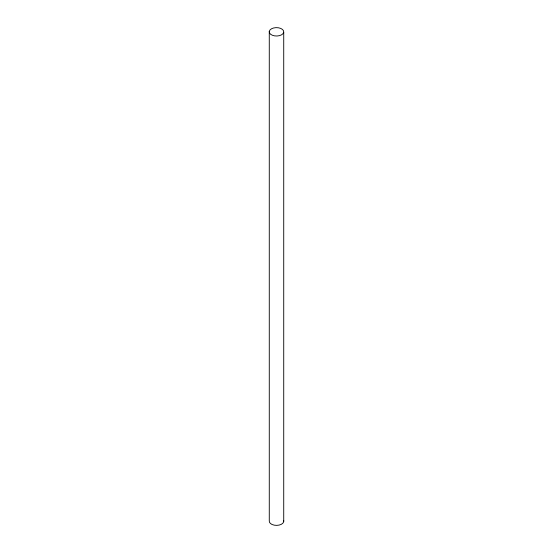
<?xml version="1.0" encoding="UTF-8"?>
<svg xmlns="http://www.w3.org/2000/svg" width="553" height="553" viewBox="0 0 553 553"><rect width="100%" height="100%" fill="white"/><g stroke="black" fill="none" stroke-linecap="round" stroke-linejoin="round"><path stroke-width="0.83" d="M283.724 32.24A7.258 4.189 0 0 1 272.263 35.226A7.258 4.189 0 0 1 273.514 28.003A7.258 4.189 0 0 1 283.724 32.24L283.724 521.597M269.276 31.403L269.276 520.76A7.258 4.189 0 0 0 276.728 525.371A7.258 4.189 0 0 0 283.661 520.504"/></g></svg>
